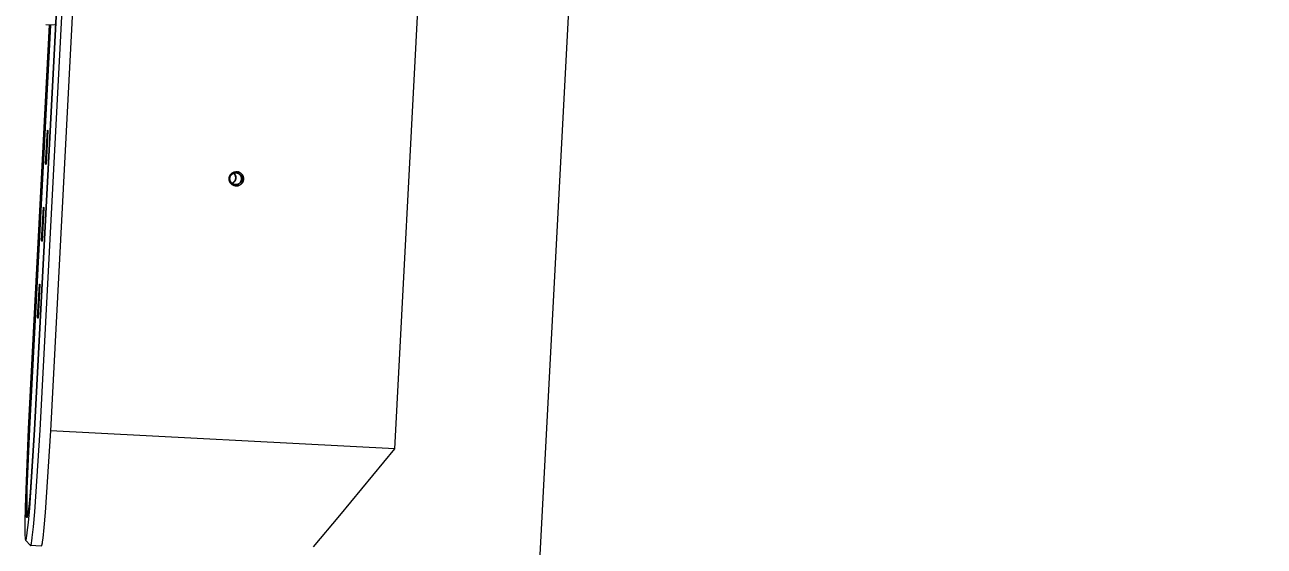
# Model space of a CAD drawing. Header units: inches. Extents: x 214 to 477, y -11 to 187.
# Drawn here: x 343.55 to 362.23, y 102.05 to 109.91 of the extents above; entities that cross this region are included whole.
import ezdxf

# ---------------------------------------------------------------- set-up
doc = ezdxf.new("R2010")
doc.units = ezdxf.units.IN
doc.layers.add('ZANO_R', color=7, linetype='Continuous', lineweight=0)
doc.layers.add('ZANO_W', color=1, linetype='Continuous', lineweight=0)
doc.styles.get("Standard").update_dxf_attribs({"font": 'arial.ttf'})
doc.dimstyles.new('amerykanie', dxfattribs={"dimtxt": 50, "dimasz": 50, "dimexe": 0.5, "dimexo": 0.5, "dimgap": 1, "dimtad": 1, "dimdec": 0, "dimzin": 0, "dimlunit": 5, "dimtxsty": 'Standard', "dimcen": 0.09, "dimclrd": 1, "dimclre": 1, "dimclrt": 1, "dimazin": 0, "dimtfac": 1, "dimtdec": 0, "dimtmove": 0, "dimatfit": 3, "dimfxl": 1, "dimtzin": 0, "dimarcsym": 1})

# ---------------------------------------------------------------- blocks, each defined once
blk = doc.blocks.new('*D360')
at = {"layer": 'ZANO_W', "color": 1, "lineweight": -2}
blk.add_arc((350.652, 89.363), 26.353, 2.1743, 84.8257, dxfattribs=at)
at = {"layer": 'ZANO_W', "color": 1}
for points in [[(353.04, 115.775), (353.017, 115.442), (352.031, 115.68)], [(376.819, 90.36), (377.152, 90.366), (377.005, 89.363)]]:
    blk.add_solid(points, dxfattribs=at)
at = {"layer": 'ZANO_W', "color": 1, "insert": (371.044, 108.715), "char_height": 2.4375, "attachment_point": 5, "rotation": 313.5}
blk.add_mtext("87%%d0'", dxfattribs=at)

msp = doc.modelspace()

# ---------------------------------------------------------------- linework, layer by layer
at = {"layer": 'ZANO_R'}
for p, q in [((355.00142, 172.35586), (350.67137, 89.73358)), ((344.51098, 119.5333), (343.68769, 103.8068)), ((343.6979, 103.8051), (344.5212, 119.5316)), ((343.77886, 103.8006), (344.60216, 119.52711)), ((344.75935, 119.51889), (343.93606, 103.79239)), ((349.12349, 103.52136), (349.94679, 119.24786)), ((343.9162, 109.90673), (343.59765, 103.82174)), ((343.60786, 103.82005), (343.92647, 109.90619)), ((343.93463, 109.90576), (343.61602, 103.81959)), ((344.0042, 109.90213), (343.86681, 109.90931)), ((344.0042, 109.90213), (344.00779, 109.92144)), ((343.86141, 107.81193), (343.888, 108.31989)), ((343.89509, 108.31872), (343.86849, 107.81075)), ((343.888, 108.31989), (343.89509, 108.31872)), ((343.86849, 107.81075), (343.86141, 107.81193)), ((343.86141, 107.81193), (343.86854, 107.81155)), ((346.62871, 107.60543), (346.62937, 107.60915)), ((346.62937, 107.60915), (346.63015, 107.61284)), ((346.63015, 107.61284), (346.63107, 107.61651)), ((346.63107, 107.61651), (346.63211, 107.62014)), ((346.63211, 107.62014), (346.63327, 107.62373)), ((346.63327, 107.62373), (346.63456, 107.62728)), ((346.63456, 107.62728), (346.63598, 107.63079)), ((346.63598, 107.63079), (346.63752, 107.63424)), ((346.63752, 107.63424), (346.63917, 107.63763)), ((346.63917, 107.63763), (346.64094, 107.64097)), ((346.64094, 107.64097), (346.64283, 107.64424)), ((346.64097, 107.60653), (346.6416, 107.60952)), ((346.6416, 107.60952), (346.64233, 107.61249)), ((346.64233, 107.61249), (346.64317, 107.61543)), ((346.64283, 107.64424), (346.64483, 107.64745)), ((346.64317, 107.61543), (346.6441, 107.61834)), ((346.6441, 107.61834), (346.64514, 107.62122)), ((346.64483, 107.64745), (346.64695, 107.65058)), ((346.64514, 107.62122), (346.64627, 107.62406)), ((346.64627, 107.62406), (346.6475, 107.62686)), ((346.64695, 107.65058), (346.64917, 107.65364)), ((346.6475, 107.62686), (346.64883, 107.62961)), ((346.64883, 107.62961), (346.65025, 107.63232)), ((346.64917, 107.65364), (346.65149, 107.65661)), ((346.65025, 107.63232), (346.65176, 107.63497)), ((346.65149, 107.65661), (346.65392, 107.65951)), ((346.65176, 107.63497), (346.65337, 107.63758)), ((346.65337, 107.63758), (346.65506, 107.64012)), ((346.65392, 107.65951), (346.65645, 107.66232)), ((346.65506, 107.64012), (346.65684, 107.64261)), ((346.65645, 107.66232), (346.65907, 107.66504)), ((346.65684, 107.64261), (346.65871, 107.64503)), ((346.65871, 107.64503), (346.66065, 107.64739)), ((346.65907, 107.66504), (346.66179, 107.66766)), ((346.66065, 107.64739), (346.66268, 107.64968)), ((346.66179, 107.66766), (346.66459, 107.67019)), ((346.66268, 107.64968), (346.66479, 107.65189)), ((346.66459, 107.67019), (346.66749, 107.67262)), ((346.66479, 107.65189), (346.66697, 107.65404)), ((346.66697, 107.65404), (346.66922, 107.6561)), ((346.66749, 107.67262), (346.67046, 107.67495)), ((346.66922, 107.6561), (346.67155, 107.65809)), ((346.67046, 107.67495), (346.67352, 107.67717)), ((346.67155, 107.65809), (346.67394, 107.65999)), ((346.67352, 107.67717), (346.67665, 107.67928)), ((346.67394, 107.65999), (346.67639, 107.66182)), ((346.67639, 107.66182), (346.67891, 107.66355)), ((346.67665, 107.67928), (346.67985, 107.68128)), ((346.67891, 107.66355), (346.68148, 107.6652)), ((346.67985, 107.68128), (346.68312, 107.68317)), ((346.68148, 107.6652), (346.68411, 107.66676)), ((346.68312, 107.68317), (346.68646, 107.68495)), ((346.68411, 107.66676), (346.6868, 107.66823)), ((346.68646, 107.68495), (346.68985, 107.68661)), ((346.6868, 107.66823), (346.68953, 107.6696)), ((346.68953, 107.6696), (346.69231, 107.67088)), ((346.68985, 107.68661), (346.69331, 107.68814)), ((346.69231, 107.67088), (346.69513, 107.67206)), ((346.69331, 107.68814), (346.69681, 107.68956)), ((346.69513, 107.67206), (346.69799, 107.67314)), ((346.69782, 107.67023), (346.69556, 107.67222)), ((346.69681, 107.68956), (346.70036, 107.69085)), ((346.69685, 107.67272), (346.69919, 107.67073)), ((346.70002, 107.66816), (346.69782, 107.67023)), ((346.69799, 107.67314), (346.70088, 107.67413)), ((346.69919, 107.67073), (346.70146, 107.66866)), ((346.70215, 107.66602), (346.70002, 107.66816)), ((346.70036, 107.69085), (346.70395, 107.69202)), ((346.70088, 107.67413), (346.70381, 107.67501)), ((346.70146, 107.66866), (346.70365, 107.66652)), ((346.7042, 107.66381), (346.70215, 107.66602)), ((346.70365, 107.66652), (346.70577, 107.6643)), ((346.70381, 107.67501), (346.70676, 107.67579)), ((346.70395, 107.69202), (346.70758, 107.69307)), ((346.70618, 107.66153), (346.7042, 107.66381)), ((346.70577, 107.6643), (346.70781, 107.662)), ((346.70807, 107.65919), (346.70618, 107.66153)), ((346.70676, 107.67579), (346.70974, 107.67647)), ((346.70758, 107.69307), (346.71125, 107.69398)), ((346.70781, 107.662), (346.70977, 107.65964)), ((346.70989, 107.65678), (346.70807, 107.65919)), ((346.70974, 107.67647), (346.71275, 107.67705)), ((346.70977, 107.65964), (346.71164, 107.65721)), ((346.71162, 107.65431), (346.70989, 107.65678)), ((346.71125, 107.69398), (346.71494, 107.69477)), ((346.71327, 107.65178), (346.71162, 107.65431)), ((346.71164, 107.65721), (346.71343, 107.65472)), ((346.71275, 107.67705), (346.71577, 107.67752)), ((346.71483, 107.6492), (346.71327, 107.65178)), ((346.71343, 107.65472), (346.71514, 107.65217)), ((346.7163, 107.64656), (346.71483, 107.6492)), ((346.71494, 107.69477), (346.71866, 107.69543)), ((346.71514, 107.65217), (346.71675, 107.64956)), ((346.71577, 107.67752), (346.7188, 107.67789)), ((346.71769, 107.64388), (346.7163, 107.64656)), ((346.71675, 107.64956), (346.71827, 107.64689)), ((346.71898, 107.64115), (346.71769, 107.64388)), ((346.71827, 107.64689), (346.7197, 107.64418)), ((346.71866, 107.69543), (346.7224, 107.69595)), ((346.7188, 107.67789), (346.72185, 107.67815)), ((346.72017, 107.63838), (346.71898, 107.64115)), ((346.7197, 107.64418), (346.72104, 107.64142)), ((346.72127, 107.63557), (346.72017, 107.63838)), ((346.72104, 107.64142), (346.72228, 107.63861)), ((346.72228, 107.63273), (346.72127, 107.63557)), ((346.72185, 107.67815), (346.7249, 107.67831)), ((346.72228, 107.63861), (346.72342, 107.63576)), ((346.72318, 107.62985), (346.72228, 107.63273)), ((346.7224, 107.69595), (346.72616, 107.69635)), ((346.72399, 107.62694), (346.72318, 107.62985)), ((346.72342, 107.63576), (346.72446, 107.63287)), ((346.7247, 107.62401), (346.72399, 107.62694)), ((346.72446, 107.63287), (346.7254, 107.62995)), ((346.72531, 107.62106), (346.7247, 107.62401)), ((346.7249, 107.67831), (346.72796, 107.67836)), ((346.72582, 107.61808), (346.72531, 107.62106)), ((346.7254, 107.62995), (346.72624, 107.627)), ((346.72622, 107.61509), (346.72582, 107.61808)), ((346.72616, 107.69635), (346.72993, 107.69662)), ((346.72653, 107.61209), (346.72622, 107.61509)), ((346.72624, 107.627), (346.72697, 107.62402)), ((346.72673, 107.60908), (346.72653, 107.61209)), ((346.72683, 107.60606), (346.72673, 107.60908)), ((346.72697, 107.62402), (346.7276, 107.62102)), ((346.7276, 107.62102), (346.72813, 107.61799)), ((346.72796, 107.67836), (346.73102, 107.6783)), ((346.72813, 107.61799), (346.72855, 107.61496)), ((346.72855, 107.61496), (346.72887, 107.6119)), ((346.72887, 107.6119), (346.72908, 107.60884)), ((346.72908, 107.60884), (346.72919, 107.60577)), ((346.72993, 107.69662), (346.7337, 107.69675)), ((346.73102, 107.6783), (346.73407, 107.67814)), ((346.7337, 107.69675), (346.73748, 107.69675)), ((346.73407, 107.67814), (346.73712, 107.67788)), ((346.73712, 107.67788), (346.74015, 107.67751)), ((346.73748, 107.69675), (346.74126, 107.69662)), ((346.74015, 107.67751), (346.74317, 107.67704)), ((346.74126, 107.69662), (346.74503, 107.69636)), ((346.74317, 107.67704), (346.74617, 107.67646)), ((346.74503, 107.69636), (346.74878, 107.69596)), ((346.74617, 107.67646), (346.74915, 107.67577)), ((346.74918, 107.67554), (346.7462, 107.67631)), ((346.74878, 107.69596), (346.75253, 107.69543)), ((346.74915, 107.67577), (346.75211, 107.67499)), ((346.75213, 107.67467), (346.74918, 107.67554)), ((346.75211, 107.67499), (346.75504, 107.6741)), ((346.75504, 107.6737), (346.75213, 107.67467)), ((346.75599, 107.69468), (346.75233, 107.69544)), ((346.75253, 107.69543), (346.75625, 107.69477)), ((346.75504, 107.6741), (346.75793, 107.67312)), ((346.75792, 107.67263), (346.75504, 107.6737)), ((346.75962, 107.69379), (346.75599, 107.69468)), ((346.75625, 107.69477), (346.75994, 107.69399)), ((346.76076, 107.67145), (346.75792, 107.67263)), ((346.75793, 107.67312), (346.76079, 107.67203)), ((346.76322, 107.69277), (346.75962, 107.69379)), ((346.75994, 107.69399), (346.76361, 107.69307)), ((346.76356, 107.67018), (346.76076, 107.67145)), ((346.76079, 107.67203), (346.76361, 107.67085)), ((346.76678, 107.69163), (346.76322, 107.69277)), ((346.76631, 107.66882), (346.76356, 107.67018)), ((346.76361, 107.69307), (346.76724, 107.69203)), ((346.76361, 107.67085), (346.76638, 107.66957)), ((346.76901, 107.66735), (346.76631, 107.66882)), ((346.76638, 107.66957), (346.76911, 107.66819)), ((346.7703, 107.69037), (346.76678, 107.69163)), ((346.76724, 107.69203), (346.77083, 107.69086)), ((346.77166, 107.6658), (346.76901, 107.66735)), ((346.76911, 107.66819), (346.7718, 107.66672)), ((346.77377, 107.68899), (346.7703, 107.69037)), ((346.77083, 107.69086), (346.77438, 107.68957)), ((346.77426, 107.66415), (346.77166, 107.6658)), ((346.7718, 107.66672), (346.77443, 107.66516)), ((346.7772, 107.68748), (346.77377, 107.68899)), ((346.77679, 107.66242), (346.77426, 107.66415)), ((346.77438, 107.68957), (346.77788, 107.68815)), ((346.77443, 107.66516), (346.777, 107.66351)), ((346.77927, 107.6606), (346.77679, 107.66242)), ((346.777, 107.66351), (346.77951, 107.66178)), ((346.78057, 107.68587), (346.7772, 107.68748)), ((346.77788, 107.68815), (346.78133, 107.68661)), ((346.78168, 107.65869), (346.77927, 107.6606)), ((346.77951, 107.66178), (346.78197, 107.65995)), ((346.78388, 107.68413), (346.78057, 107.68587)), ((346.78133, 107.68661), (346.78473, 107.68496)), ((346.78402, 107.6567), (346.78168, 107.65869)), ((346.78197, 107.65995), (346.78436, 107.65804)), ((346.78713, 107.68228), (346.78388, 107.68413)), ((346.78629, 107.65464), (346.78402, 107.6567)), ((346.78436, 107.65804), (346.78668, 107.65605)), ((346.78473, 107.68496), (346.78806, 107.68318)), ((346.78849, 107.65249), (346.78629, 107.65464)), ((346.78668, 107.65605), (346.78893, 107.65399)), ((346.79031, 107.68032), (346.78713, 107.68228)), ((346.78806, 107.68318), (346.79134, 107.68129)), ((346.79061, 107.65027), (346.78849, 107.65249)), ((346.78893, 107.65399), (346.79111, 107.65184)), ((346.79343, 107.67826), (346.79031, 107.68032)), ((346.79266, 107.64798), (346.79061, 107.65027)), ((346.79111, 107.65184), (346.79321, 107.64962)), ((346.79134, 107.68129), (346.79454, 107.67929)), ((346.79462, 107.64561), (346.79266, 107.64798)), ((346.79321, 107.64962), (346.79524, 107.64733)), ((346.79647, 107.67608), (346.79343, 107.67826)), ((346.79454, 107.67929), (346.79767, 107.67718)), ((346.7965, 107.64318), (346.79462, 107.64561)), ((346.79524, 107.64733), (346.79719, 107.64497)), ((346.79944, 107.6738), (346.79647, 107.67608)), ((346.7983, 107.64069), (346.7965, 107.64318)), ((346.79719, 107.64497), (346.79905, 107.64255)), ((346.79767, 107.67718), (346.80073, 107.67496)), ((346.80001, 107.63814), (346.7983, 107.64069)), ((346.79905, 107.64255), (346.80083, 107.64006)), ((346.80232, 107.67143), (346.79944, 107.6738)), ((346.80162, 107.63552), (346.80001, 107.63814)), ((346.80073, 107.67496), (346.8037, 107.67263)), ((346.80083, 107.64006), (346.80252, 107.63752)), ((346.80315, 107.63286), (346.80162, 107.63552)), ((346.80512, 107.66895), (346.80232, 107.67143)), ((346.80252, 107.63752), (346.80412, 107.63491)), ((346.80458, 107.63014), (346.80315, 107.63286)), ((346.8037, 107.67263), (346.8066, 107.6702)), ((346.80412, 107.63491), (346.80563, 107.63225)), ((346.80592, 107.62737), (346.80458, 107.63014)), ((346.80784, 107.66638), (346.80512, 107.66895)), ((346.80563, 107.63225), (346.80705, 107.62955)), ((346.80716, 107.62456), (346.80592, 107.62737)), ((346.8066, 107.6702), (346.8094, 107.66767)), ((346.80705, 107.62955), (346.80838, 107.62679)), ((346.80831, 107.62171), (346.80716, 107.62456)), ((346.81046, 107.66371), (346.80784, 107.66638)), ((346.80935, 107.61882), (346.80831, 107.62171)), ((346.80838, 107.62679), (346.80961, 107.62399)), ((346.81029, 107.6159), (346.80935, 107.61882)), ((346.8094, 107.66767), (346.81212, 107.66505)), ((346.80961, 107.62399), (346.81074, 107.62115)), ((346.81113, 107.61294), (346.81029, 107.6159)), ((346.81299, 107.66096), (346.81046, 107.66371)), ((346.81074, 107.62115), (346.81177, 107.61827)), ((346.81187, 107.60996), (346.81113, 107.61294)), ((346.81177, 107.61827), (346.8127, 107.61536)), ((346.8125, 107.60695), (346.81187, 107.60996)), ((346.81212, 107.66505), (346.81474, 107.66233)), ((346.8127, 107.61536), (346.81353, 107.61242)), ((346.81542, 107.65812), (346.81299, 107.66096)), ((346.81353, 107.61242), (346.81426, 107.60945)), ((346.81426, 107.60945), (346.81489, 107.60646)), ((346.81474, 107.66233), (346.81727, 107.65952)), ((346.81776, 107.6552), (346.81542, 107.65812)), ((346.81727, 107.65952), (346.8197, 107.65663)), ((346.81999, 107.6522), (346.81776, 107.6552)), ((346.8197, 107.65663), (346.82203, 107.65365)), ((346.82211, 107.64912), (346.81999, 107.6522)), ((346.82203, 107.65365), (346.82425, 107.65059)), ((346.82413, 107.64597), (346.82211, 107.64912)), ((346.82604, 107.64276), (346.82413, 107.64597)), ((346.82425, 107.65059), (346.82636, 107.64746)), ((346.82784, 107.63948), (346.82604, 107.64276)), ((346.82636, 107.64746), (346.82836, 107.64426)), ((346.82952, 107.63614), (346.82784, 107.63948)), ((346.82836, 107.64426), (346.83025, 107.64098)), ((346.83109, 107.63275), (346.82952, 107.63614)), ((346.83025, 107.64098), (346.83202, 107.63765)), ((346.83253, 107.6293), (346.83109, 107.63275)), ((346.83202, 107.63765), (346.83368, 107.63425)), ((346.83386, 107.6258), (346.83253, 107.6293)), ((346.83368, 107.63425), (346.83521, 107.6308)), ((346.83507, 107.62227), (346.83386, 107.6258)), ((346.83615, 107.61869), (346.83507, 107.62227)), ((346.83521, 107.6308), (346.83663, 107.6273)), ((346.83711, 107.61507), (346.83615, 107.61869)), ((346.83663, 107.6273), (346.83792, 107.62375)), ((346.83795, 107.61143), (346.83711, 107.61507)), ((346.83792, 107.62375), (346.83909, 107.62015)), ((346.83866, 107.60776), (346.83795, 107.61143)), ((346.83924, 107.60406), (346.83866, 107.60776)), ((346.83909, 107.62015), (346.84013, 107.61652)), ((346.84013, 107.61652), (346.84104, 107.61286)), ((346.84104, 107.61286), (346.84183, 107.60916)), ((346.84183, 107.60916), (346.84248, 107.60544)), ((346.6274, 107.59038), (346.62753, 107.59416)), ((346.6274, 107.58661), (346.6274, 107.59038)), ((346.62753, 107.58283), (346.6274, 107.58661)), ((346.62753, 107.59416), (346.62779, 107.59793)), ((346.62779, 107.57906), (346.62753, 107.58283)), ((346.62779, 107.59793), (346.62819, 107.60168)), ((346.62819, 107.5753), (346.62779, 107.57906)), ((346.62819, 107.60168), (346.62871, 107.60543)), ((346.62871, 107.57156), (346.62819, 107.5753)), ((346.62937, 107.56784), (346.62871, 107.57156)), ((346.63015, 107.56415), (346.62937, 107.56784)), ((346.63107, 107.56048), (346.63015, 107.56415)), ((346.63211, 107.55685), (346.63107, 107.56048)), ((346.63328, 107.55326), (346.63211, 107.55685)), ((346.63457, 107.54971), (346.63328, 107.55326)), ((346.63598, 107.5462), (346.63457, 107.54971)), ((346.63752, 107.54275), (346.63598, 107.5462)), ((346.63918, 107.53936), (346.63752, 107.54275)), ((346.64095, 107.53602), (346.63918, 107.53936)), ((346.63939, 107.59134), (346.6395, 107.59439)), ((346.63939, 107.58828), (346.63939, 107.59134)), ((346.63949, 107.58523), (346.63939, 107.58828)), ((346.6397, 107.58218), (346.63949, 107.58523)), ((346.6395, 107.59439), (346.63971, 107.59745)), ((346.64001, 107.57913), (346.6397, 107.58218)), ((346.63971, 107.59745), (346.64003, 107.60049)), ((346.64043, 107.57611), (346.64001, 107.57913)), ((346.64003, 107.60049), (346.64045, 107.60351)), ((346.64096, 107.57309), (346.64043, 107.57611)), ((346.64045, 107.60351), (346.64097, 107.60653)), ((346.64284, 107.53275), (346.64095, 107.53602)), ((346.64158, 107.5701), (346.64096, 107.57309)), ((346.64231, 107.56713), (346.64158, 107.5701)), ((346.64314, 107.56419), (346.64231, 107.56713)), ((346.64484, 107.52954), (346.64284, 107.53275)), ((346.64408, 107.56128), (346.64314, 107.56419)), ((346.64511, 107.5584), (346.64408, 107.56128)), ((346.64695, 107.52641), (346.64484, 107.52954)), ((346.64624, 107.55556), (346.64511, 107.5584)), ((346.64747, 107.55276), (346.64624, 107.55556)), ((346.64917, 107.52335), (346.64695, 107.52641)), ((346.64879, 107.55), (346.64747, 107.55276)), ((346.65021, 107.5473), (346.64879, 107.55)), ((346.6515, 107.52038), (346.64917, 107.52335)), ((346.65172, 107.54464), (346.65021, 107.5473)), ((346.65392, 107.51748), (346.6515, 107.52038)), ((346.65333, 107.54203), (346.65172, 107.54464)), ((346.65502, 107.53949), (346.65333, 107.54203)), ((346.65645, 107.51467), (346.65392, 107.51748)), ((346.6568, 107.537), (346.65502, 107.53949)), ((346.65908, 107.51196), (346.65645, 107.51467)), ((346.65866, 107.53458), (346.6568, 107.537)), ((346.6606, 107.53222), (346.65866, 107.53458)), ((346.66179, 107.50933), (346.65908, 107.51196)), ((346.66263, 107.52993), (346.6606, 107.53222)), ((346.6646, 107.5068), (346.66179, 107.50933)), ((346.66473, 107.52771), (346.66263, 107.52993)), ((346.66749, 107.50437), (346.6646, 107.5068)), ((346.66691, 107.52556), (346.66473, 107.52771)), ((346.66917, 107.5235), (346.66691, 107.52556)), ((346.67047, 107.50205), (346.66749, 107.50437)), ((346.67149, 107.52151), (346.66917, 107.5235)), ((346.67353, 107.49983), (346.67047, 107.50205)), ((346.67066, 107.5222), (346.6735, 107.52338)), ((346.67388, 107.5196), (346.67149, 107.52151)), ((346.67453, 107.52242), (346.67172, 107.52131)), ((346.6735, 107.52338), (346.67629, 107.52465)), ((346.67666, 107.49771), (346.67353, 107.49983)), ((346.67633, 107.51777), (346.67388, 107.5196)), ((346.67731, 107.52363), (346.67453, 107.52242)), ((346.67629, 107.52465), (346.67904, 107.52601)), ((346.67885, 107.51604), (346.67633, 107.51777)), ((346.67986, 107.49571), (346.67666, 107.49771)), ((346.68003, 107.52493), (346.67731, 107.52363)), ((346.68142, 107.51439), (346.67885, 107.51604)), ((346.67904, 107.52601), (346.68174, 107.52748)), ((346.68313, 107.49382), (346.67986, 107.49571)), ((346.68272, 107.52632), (346.68003, 107.52493)), ((346.68405, 107.51283), (346.68142, 107.51439)), ((346.68174, 107.52748), (346.68439, 107.52903)), ((346.68535, 107.5278), (346.68272, 107.52632)), ((346.68647, 107.49204), (346.68313, 107.49382)), ((346.68673, 107.51136), (346.68405, 107.51283)), ((346.68439, 107.52903), (346.68699, 107.53068)), ((346.68793, 107.52937), (346.68535, 107.5278)), ((346.68986, 107.49039), (346.68647, 107.49204)), ((346.68946, 107.50998), (346.68673, 107.51136)), ((346.68699, 107.53068), (346.68952, 107.53241)), ((346.69046, 107.53103), (346.68793, 107.52937)), ((346.69224, 107.5087), (346.68946, 107.50998)), ((346.68952, 107.53241), (346.69199, 107.53423)), ((346.69331, 107.48885), (346.68986, 107.49039)), ((346.69293, 107.53277), (346.69046, 107.53103)), ((346.69199, 107.53423), (346.6944, 107.53614)), ((346.69506, 107.50752), (346.69224, 107.5087)), ((346.69533, 107.5346), (346.69293, 107.53277)), ((346.69682, 107.48743), (346.69331, 107.48885)), ((346.6944, 107.53614), (346.69674, 107.53812)), ((346.69791, 107.50643), (346.69506, 107.50752)), ((346.69768, 107.5365), (346.69533, 107.5346)), ((346.69674, 107.53812), (346.69901, 107.54019)), ((346.70037, 107.48614), (346.69682, 107.48743)), ((346.69996, 107.53849), (346.69768, 107.5365)), ((346.70081, 107.50545), (346.69791, 107.50643)), ((346.69901, 107.54019), (346.70121, 107.54234)), ((346.70216, 107.54055), (346.69996, 107.53849)), ((346.70396, 107.48497), (346.70037, 107.48614)), ((346.70374, 107.50456), (346.70081, 107.50545)), ((346.70121, 107.54234), (346.70333, 107.54456)), ((346.7043, 107.54269), (346.70216, 107.54055)), ((346.70333, 107.54456), (346.70538, 107.54685)), ((346.70669, 107.50378), (346.70374, 107.50456)), ((346.70759, 107.48393), (346.70396, 107.48497)), ((346.70636, 107.54489), (346.7043, 107.54269)), ((346.70538, 107.54685), (346.70734, 107.54921)), ((346.70835, 107.54717), (346.70636, 107.54489)), ((346.70967, 107.50309), (346.70669, 107.50378)), ((346.70734, 107.54921), (346.70922, 107.55164)), ((346.71126, 107.48301), (346.70759, 107.48393)), ((346.71026, 107.54951), (346.70835, 107.54717)), ((346.70922, 107.55164), (346.71102, 107.55413)), ((346.71267, 107.50252), (346.70967, 107.50309)), ((346.71208, 107.55192), (346.71026, 107.54951)), ((346.71102, 107.55413), (346.71272, 107.55668)), ((346.71495, 107.48223), (346.71126, 107.48301)), ((346.71383, 107.55439), (346.71208, 107.55192)), ((346.71569, 107.50204), (346.71267, 107.50252)), ((346.71272, 107.55668), (346.71434, 107.55929)), ((346.71548, 107.55692), (346.71383, 107.55439)), ((346.71434, 107.55929), (346.71587, 107.56196)), ((346.71867, 107.48157), (346.71495, 107.48223)), ((346.71706, 107.5595), (346.71548, 107.55692)), ((346.71873, 107.50167), (346.71569, 107.50204)), ((346.71587, 107.56196), (346.7173, 107.56467)), ((346.71671, 107.48191), (346.71993, 107.4815)), ((346.71699, 107.502), (346.72003, 107.50176)), ((346.71854, 107.56213), (346.71706, 107.5595)), ((346.7173, 107.56467), (346.71864, 107.56744)), ((346.71993, 107.56481), (346.71854, 107.56213)), ((346.71864, 107.56744), (346.71988, 107.57025)), ((346.72241, 107.48104), (346.71867, 107.48157)), ((346.72177, 107.50141), (346.71873, 107.50167)), ((346.71988, 107.57025), (346.72102, 107.5731)), ((346.72123, 107.56754), (346.71993, 107.56481)), ((346.71993, 107.4815), (346.72316, 107.48119)), ((346.72003, 107.50176), (346.72307, 107.50162)), ((346.72102, 107.5731), (346.72207, 107.57598)), ((346.72243, 107.57031), (346.72123, 107.56754)), ((346.72483, 107.50125), (346.72177, 107.50141)), ((346.72207, 107.57598), (346.72301, 107.57891)), ((346.72617, 107.48065), (346.72241, 107.48104)), ((346.72354, 107.57312), (346.72243, 107.57031)), ((346.72301, 107.57891), (346.72385, 107.58186)), ((346.72307, 107.50162), (346.72611, 107.50159)), ((346.72316, 107.48119), (346.7264, 107.48097)), ((346.72456, 107.57597), (346.72354, 107.57312)), ((346.72385, 107.58186), (346.72459, 107.58484)), ((346.72547, 107.57885), (346.72456, 107.57597)), ((346.72459, 107.58484), (346.72523, 107.58785)), ((346.72788, 107.50119), (346.72483, 107.50125)), ((346.72523, 107.58785), (346.72576, 107.59087)), ((346.72629, 107.58176), (346.72547, 107.57885)), ((346.72576, 107.59087), (346.72618, 107.59391)), ((346.72611, 107.50159), (346.72915, 107.50166)), ((346.72994, 107.48038), (346.72617, 107.48065)), ((346.72618, 107.59391), (346.7265, 107.59697)), ((346.72701, 107.58469), (346.72629, 107.58176)), ((346.7264, 107.48097), (346.73013, 107.48084)), ((346.72994, 107.48038), (346.7264, 107.48097)), ((346.7265, 107.59697), (346.72672, 107.60003)), ((346.72672, 107.60003), (346.72682, 107.60305)), ((346.72682, 107.60305), (346.72683, 107.60606)), ((346.72763, 107.58765), (346.72701, 107.58469)), ((346.72814, 107.59063), (346.72763, 107.58765)), ((346.73094, 107.50124), (346.72788, 107.50119)), ((346.72856, 107.59362), (346.72814, 107.59063)), ((346.72887, 107.59662), (346.72856, 107.59362)), ((346.72908, 107.59964), (346.72887, 107.59662)), ((346.72918, 107.60271), (346.72908, 107.59964)), ((346.72915, 107.50166), (346.73219, 107.50184)), ((346.72919, 107.60577), (346.72918, 107.60271)), ((346.73371, 107.48025), (346.72994, 107.48038)), ((346.73013, 107.48084), (346.73387, 107.48084)), ((346.734, 107.5014), (346.73094, 107.50124)), ((346.73219, 107.50184), (346.73522, 107.50212)), ((346.73749, 107.48025), (346.73371, 107.48025)), ((346.73387, 107.48084), (346.73761, 107.48097)), ((346.73704, 107.50166), (346.734, 107.5014)), ((346.73522, 107.50212), (346.73824, 107.5025)), ((346.74008, 107.50203), (346.73704, 107.50166)), ((346.74127, 107.48039), (346.73749, 107.48025)), ((346.73761, 107.48097), (346.74134, 107.48123)), ((346.73824, 107.5025), (346.74125, 107.50299)), ((346.7431, 107.5025), (346.74008, 107.50203)), ((346.74125, 107.50299), (346.74423, 107.50358)), ((346.74504, 107.48065), (346.74127, 107.48039)), ((346.74134, 107.48123), (346.74506, 107.48161)), ((346.7461, 107.50308), (346.7431, 107.5025)), ((346.74423, 107.50358), (346.7472, 107.50428)), ((346.74879, 107.48105), (346.74504, 107.48065)), ((346.74506, 107.48161), (346.74876, 107.48213)), ((346.74908, 107.50376), (346.7461, 107.50308)), ((346.7472, 107.50428), (346.75013, 107.50507)), ((346.74876, 107.48213), (346.75244, 107.48277)), ((346.75253, 107.48158), (346.74879, 107.48105)), ((346.75204, 107.50454), (346.74908, 107.50376)), ((346.75013, 107.50507), (346.75304, 107.50597)), ((346.75496, 107.50542), (346.75204, 107.50454)), ((346.75244, 107.48277), (346.7561, 107.48354)), ((346.75625, 107.48223), (346.75253, 107.48158)), ((346.75304, 107.50597), (346.75592, 107.50696)), ((346.75786, 107.50641), (346.75496, 107.50542)), ((346.75592, 107.50696), (346.75876, 107.50806)), ((346.7561, 107.48354), (346.75973, 107.48444)), ((346.75995, 107.48302), (346.75625, 107.48223)), ((346.76072, 107.50749), (346.75786, 107.50641)), ((346.75876, 107.50806), (346.76156, 107.50925)), ((346.75973, 107.48444), (346.76333, 107.48545)), ((346.76361, 107.48394), (346.75995, 107.48302)), ((346.76354, 107.50867), (346.76072, 107.50749)), ((346.76156, 107.50925), (346.76432, 107.51053)), ((346.76333, 107.48545), (346.76689, 107.4866)), ((346.76632, 107.50995), (346.76354, 107.50867)), ((346.76725, 107.48498), (346.76361, 107.48394)), ((346.76432, 107.51053), (346.76703, 107.51191)), ((346.76905, 107.51132), (346.76632, 107.50995)), ((346.76689, 107.4866), (346.77041, 107.48786)), ((346.76703, 107.51191), (346.7697, 107.51338)), ((346.77084, 107.48615), (346.76725, 107.48498)), ((346.77173, 107.51279), (346.76905, 107.51132)), ((346.7697, 107.51338), (346.77231, 107.51495)), ((346.77041, 107.48786), (346.77388, 107.48925)), ((346.77439, 107.48744), (346.77084, 107.48615)), ((346.77436, 107.51435), (346.77173, 107.51279)), ((346.77231, 107.51495), (346.77487, 107.5166)), ((346.77388, 107.48925), (346.7773, 107.49076)), ((346.77694, 107.516), (346.77436, 107.51435)), ((346.77789, 107.48886), (346.77439, 107.48744)), ((346.77487, 107.5166), (346.77737, 107.51834)), ((346.77945, 107.51773), (346.77694, 107.516)), ((346.7773, 107.49076), (346.78067, 107.49238)), ((346.77737, 107.51834), (346.7798, 107.52016)), ((346.78134, 107.4904), (346.77789, 107.48886)), ((346.78191, 107.51956), (346.77945, 107.51773)), ((346.7798, 107.52016), (346.78218, 107.52207)), ((346.78067, 107.49238), (346.78398, 107.49412)), ((346.78474, 107.49205), (346.78134, 107.4904)), ((346.7843, 107.52146), (346.78191, 107.51956)), ((346.78218, 107.52207), (346.78448, 107.52405)), ((346.78398, 107.49412), (346.78723, 107.49597)), ((346.78662, 107.52345), (346.7843, 107.52146)), ((346.78448, 107.52405), (346.78672, 107.52612)), ((346.78807, 107.49383), (346.78474, 107.49205)), ((346.78888, 107.52551), (346.78662, 107.52345)), ((346.78672, 107.52612), (346.78888, 107.52826)), ((346.78723, 107.49597), (346.79041, 107.49793)), ((346.79134, 107.49572), (346.78807, 107.49383)), ((346.78888, 107.52826), (346.79097, 107.53047)), ((346.79106, 107.52766), (346.78888, 107.52551)), ((346.79041, 107.49793), (346.79353, 107.5)), ((346.79097, 107.53047), (346.79298, 107.53276)), ((346.79316, 107.52987), (346.79106, 107.52766)), ((346.79455, 107.49772), (346.79134, 107.49572)), ((346.79298, 107.53276), (346.79492, 107.53511)), ((346.79519, 107.53216), (346.79316, 107.52987)), ((346.79353, 107.5), (346.79657, 107.50218)), ((346.79768, 107.49984), (346.79455, 107.49772)), ((346.79492, 107.53511), (346.79677, 107.53752)), ((346.79714, 107.53452), (346.79519, 107.53216)), ((346.79657, 107.50218), (346.79953, 107.50446)), ((346.79677, 107.53752), (346.79853, 107.54)), ((346.799, 107.53694), (346.79714, 107.53452)), ((346.80073, 107.50206), (346.79768, 107.49984)), ((346.79853, 107.54), (346.80021, 107.54254)), ((346.80078, 107.53943), (346.799, 107.53694)), ((346.79953, 107.50446), (346.80241, 107.50684)), ((346.80021, 107.54254), (346.80181, 107.54514)), ((346.80371, 107.50438), (346.80073, 107.50206)), ((346.80248, 107.54197), (346.80078, 107.53943)), ((346.80181, 107.54514), (346.80331, 107.54778)), ((346.80241, 107.50684), (346.80521, 107.50932)), ((346.80408, 107.54458), (346.80248, 107.54197)), ((346.80331, 107.54778), (346.80472, 107.55048)), ((346.8066, 107.50681), (346.80371, 107.50438)), ((346.8056, 107.54723), (346.80408, 107.54458)), ((346.80472, 107.55048), (346.80604, 107.55323)), ((346.80521, 107.50932), (346.80792, 107.5119)), ((346.80702, 107.54994), (346.8056, 107.54723)), ((346.80604, 107.55323), (346.80726, 107.55601)), ((346.80941, 107.50934), (346.8066, 107.50681)), ((346.80834, 107.55269), (346.80702, 107.54994)), ((346.80726, 107.55601), (346.80838, 107.55884)), ((346.80792, 107.5119), (346.81054, 107.51457)), ((346.80957, 107.55549), (346.80834, 107.55269)), ((346.80838, 107.55884), (346.80941, 107.56171)), ((346.80941, 107.56171), (346.81034, 107.56461)), ((346.81213, 107.51197), (346.80941, 107.50934)), ((346.81071, 107.55833), (346.80957, 107.55549)), ((346.81034, 107.56461), (346.81116, 107.56753)), ((346.81054, 107.51457), (346.81307, 107.51732)), ((346.81174, 107.56121), (346.81071, 107.55833)), ((346.81116, 107.56753), (346.81189, 107.57049)), ((346.81268, 107.56412), (346.81174, 107.56121)), ((346.81189, 107.57049), (346.81252, 107.57347)), ((346.81475, 107.51469), (346.81213, 107.51197)), ((346.81303, 107.60393), (346.8125, 107.60695)), ((346.81252, 107.57347), (346.81304, 107.57647)), ((346.81351, 107.56706), (346.81268, 107.56412)), ((346.81346, 107.60088), (346.81303, 107.60393)), ((346.81304, 107.57647), (346.81346, 107.57948)), ((346.81307, 107.51732), (346.8155, 107.52016)), ((346.81378, 107.59783), (346.81346, 107.60088)), ((346.81346, 107.57948), (346.81377, 107.58251)), ((346.81424, 107.57003), (346.81351, 107.56706)), ((346.81377, 107.58251), (346.81398, 107.58555)), ((346.81399, 107.59476), (346.81378, 107.59783)), ((346.81398, 107.58555), (346.81409, 107.58862)), ((346.81409, 107.59169), (346.81399, 107.59476)), ((346.81409, 107.58862), (346.81409, 107.59169)), ((346.81487, 107.57302), (346.81424, 107.57003)), ((346.81728, 107.51749), (346.81475, 107.51469)), ((346.8154, 107.57604), (346.81487, 107.57302)), ((346.81489, 107.60646), (346.81541, 107.60344)), ((346.81582, 107.57906), (346.8154, 107.57604)), ((346.81541, 107.60344), (346.81583, 107.60042)), ((346.8155, 107.52016), (346.81783, 107.52309)), ((346.81613, 107.58211), (346.81582, 107.57906)), ((346.81583, 107.60042), (346.81614, 107.59737)), ((346.81634, 107.58516), (346.81613, 107.58211)), ((346.81614, 107.59737), (346.81635, 107.59432)), ((346.81645, 107.58821), (346.81634, 107.58516)), ((346.81635, 107.59432), (346.81646, 107.59127)), ((346.81646, 107.59127), (346.81645, 107.58821)), ((346.81971, 107.52039), (346.81728, 107.51749)), ((346.81783, 107.52309), (346.82006, 107.52609)), ((346.82203, 107.52337), (346.81971, 107.52039)), ((346.82006, 107.52609), (346.82218, 107.52917)), ((346.82425, 107.52642), (346.82203, 107.52337)), ((346.82218, 107.52917), (346.82419, 107.53232)), ((346.82419, 107.53232), (346.8261, 107.53553)), ((346.82636, 107.52956), (346.82425, 107.52642)), ((346.8261, 107.53553), (346.82789, 107.53881)), ((346.82836, 107.53276), (346.82636, 107.52956)), ((346.82789, 107.53881), (346.82957, 107.54216)), ((346.83025, 107.53603), (346.82836, 107.53276)), ((346.82957, 107.54216), (346.83113, 107.54555)), ((346.83203, 107.53937), (346.83025, 107.53603)), ((346.83113, 107.54555), (346.83258, 107.549)), ((346.83368, 107.54276), (346.83203, 107.53937)), ((346.83258, 107.549), (346.8339, 107.5525)), ((346.83522, 107.54622), (346.83368, 107.54276)), ((346.8339, 107.5525), (346.83511, 107.55604)), ((346.83511, 107.55604), (346.83619, 107.55962)), ((346.83663, 107.54972), (346.83522, 107.54622)), ((346.83619, 107.55962), (346.83714, 107.56323)), ((346.83792, 107.55327), (346.83663, 107.54972)), ((346.83714, 107.56323), (346.83797, 107.56688)), ((346.83909, 107.55686), (346.83792, 107.55327)), ((346.83797, 107.56688), (346.83868, 107.57055)), ((346.83868, 107.57055), (346.83925, 107.57424)), ((346.84013, 107.56049), (346.83909, 107.55686)), ((346.83969, 107.60035), (346.83924, 107.60406)), ((346.83925, 107.57424), (346.8397, 107.57796)), ((346.84001, 107.59663), (346.83969, 107.60035)), ((346.8397, 107.57796), (346.84002, 107.58168)), ((346.84021, 107.59289), (346.84001, 107.59663)), ((346.84002, 107.58168), (346.84021, 107.58542)), ((346.84104, 107.56416), (346.84013, 107.56049)), ((346.84028, 107.58915), (346.84021, 107.59289)), ((346.84021, 107.58542), (346.84028, 107.58915)), ((346.84183, 107.56786), (346.84104, 107.56416)), ((346.84249, 107.57158), (346.84183, 107.56786)), ((346.84248, 107.60544), (346.84301, 107.6017)), ((346.84301, 107.57532), (346.84249, 107.57158)), ((346.84301, 107.6017), (346.84341, 107.59794)), ((346.84341, 107.57907), (346.84301, 107.57532)), ((346.84341, 107.59794), (346.84367, 107.59417)), ((346.84367, 107.58284), (346.84341, 107.57907)), ((346.84367, 107.59417), (346.8438, 107.5904)), ((346.8438, 107.58662), (346.84367, 107.58284)), ((346.8438, 107.5904), (346.8438, 107.58662)), ((343.80069, 106.6521), (343.82729, 107.16006)), ((343.83437, 107.15889), (343.80778, 106.65092)), ((343.82729, 107.16006), (343.83437, 107.15889)), ((343.80778, 106.65092), (343.80069, 106.6521)), ((343.80069, 106.6521), (343.80782, 106.65172)), ((343.73997, 105.49227), (343.76656, 106.00023)), ((343.77365, 105.99906), (343.74706, 105.49109)), ((343.76656, 106.00023), (343.77365, 105.99906)), ((343.74706, 105.49109), (343.73997, 105.49227)), ((343.73997, 105.49227), (343.7471, 105.49189)), ((343.59765, 103.82174), (343.55055, 102.63916)), ((343.57036, 102.87844), (343.60786, 103.82005)), ((343.61602, 103.81959), (343.57952, 102.91656)), ((343.62144, 102.6274), (343.6979, 103.8051)), ((343.68769, 103.8068), (343.62681, 102.86907)), ((343.699, 102.56987), (343.77886, 103.8006)), ((343.93606, 103.79239), (343.85619, 102.56164)), ((349.12349, 103.52136), (343.93606, 103.79239)), ((348.29812, 102.51613), (349.12349, 103.52136)), ((343.56771, 102.70477), (343.57036, 102.87844)), ((343.57952, 102.91656), (343.57641, 102.7434)), ((343.62681, 102.86907), (343.61139, 102.69752)), ((343.55055, 102.63916), (343.54721, 102.42105)), ((343.5684, 102.58028), (343.56771, 102.70477)), ((343.56991, 102.53765), (343.5684, 102.58028)), ((343.57641, 102.7434), (343.57639, 102.61397)), ((343.57639, 102.61397), (343.57747, 102.56709)), ((343.57747, 102.56709), (343.57827, 102.54815)), ((343.59778, 102.5754), (343.59187, 102.53401)), ((343.61139, 102.69752), (343.59778, 102.5754)), ((343.60208, 102.41195), (343.62144, 102.6274)), ((343.67875, 102.34416), (343.699, 102.56987)), ((343.54721, 102.42105), (343.54809, 102.26469)), ((343.57093, 102.52121), (343.56991, 102.53765)), ((343.57211, 102.50792), (343.57093, 102.52121)), ((343.57275, 102.50244), (343.57211, 102.50792)), ((343.57343, 102.49772), (343.57275, 102.50244)), ((343.57379, 102.49564), (343.57343, 102.49772)), ((343.57415, 102.49375), (343.57379, 102.49564)), ((343.57452, 102.49204), (343.57415, 102.49375)), ((343.5749, 102.4905), (343.57452, 102.49204)), ((343.57509, 102.48981), (343.5749, 102.4905)), ((343.57529, 102.48915), (343.57509, 102.48981)), ((343.57549, 102.48854), (343.57529, 102.48915)), ((343.57568, 102.48798), (343.57549, 102.48854)), ((343.57588, 102.48745), (343.57568, 102.48798)), ((343.57609, 102.48698), (343.57588, 102.48745)), ((343.57629, 102.48654), (343.57609, 102.48698)), ((343.5765, 102.48615), (343.57629, 102.48654)), ((343.5767, 102.4858), (343.5765, 102.48615)), ((343.57691, 102.48549), (343.5767, 102.4858)), ((343.57712, 102.48523), (343.57691, 102.48549)), ((343.57734, 102.48501), (343.57712, 102.48523)), ((343.57755, 102.48483), (343.57734, 102.48501)), ((343.57777, 102.48469), (343.57755, 102.48483)), ((343.57799, 102.48459), (343.57777, 102.48469)), ((343.57821, 102.48453), (343.57799, 102.48459)), ((343.57843, 102.48452), (343.57821, 102.48453)), ((343.57827, 102.54815), (343.57922, 102.53217)), ((343.57865, 102.48454), (343.57843, 102.48452)), ((343.57888, 102.48461), (343.57865, 102.48454)), ((343.57911, 102.48471), (343.57888, 102.48461)), ((343.57934, 102.48486), (343.57911, 102.48471)), ((343.57922, 102.53217), (343.58033, 102.51909)), ((343.57958, 102.48505), (343.57934, 102.48486)), ((343.57981, 102.48528), (343.57958, 102.48505)), ((343.58006, 102.48556), (343.57981, 102.48528)), ((343.5803, 102.48588), (343.58006, 102.48556)), ((343.58054, 102.48624), (343.5803, 102.48588)), ((343.58033, 102.51909), (343.58093, 102.51362)), ((343.58079, 102.48664), (343.58054, 102.48624)), ((343.58104, 102.48709), (343.58079, 102.48664)), ((343.58093, 102.51362), (343.58157, 102.50885)), ((343.5813, 102.48758), (343.58104, 102.48709)), ((343.58155, 102.48811), (343.5813, 102.48758)), ((343.58181, 102.48869), (343.58155, 102.48811)), ((343.58157, 102.50885), (343.58224, 102.50476)), ((343.58207, 102.48931), (343.58181, 102.48869)), ((343.58234, 102.48998), (343.58207, 102.48931)), ((343.58224, 102.50476), (343.58258, 102.50297)), ((343.58261, 102.49069), (343.58234, 102.48998)), ((343.58258, 102.50297), (343.58294, 102.50135)), ((343.58315, 102.49225), (343.58261, 102.49069)), ((343.58294, 102.50135), (343.5833, 102.49989)), ((343.5837, 102.494), (343.58315, 102.49225)), ((343.5833, 102.49989), (343.58348, 102.49922)), ((343.58348, 102.49922), (343.58367, 102.4986)), ((343.58367, 102.4986), (343.58385, 102.49801)), ((343.58427, 102.49593), (343.5837, 102.494)), ((343.58385, 102.49801), (343.58404, 102.49746)), ((343.58404, 102.49746), (343.58423, 102.49696)), ((343.58423, 102.49696), (343.58442, 102.49649)), ((343.58543, 102.50034), (343.58427, 102.49593)), ((343.58499, 102.25857), (343.60208, 102.41195)), ((343.58663, 102.50551), (343.58543, 102.50034)), ((343.58788, 102.51146), (343.58663, 102.50551)), ((343.58917, 102.51818), (343.58788, 102.51146)), ((343.59187, 102.53401), (343.58917, 102.51818)), ((343.85619, 102.56164), (343.83595, 102.33593)), ((347.89678, 102.04434), (348.29812, 102.51613)), ((343.54809, 102.26469), (343.54998, 102.21116)), ((343.54998, 102.21116), (343.55126, 102.19051)), ((343.55126, 102.19051), (343.55274, 102.17382)), ((343.57417, 102.1867), (343.57757, 102.20658)), ((343.57757, 102.20658), (343.58499, 102.25857)), ((343.66087, 102.18304), (343.67875, 102.34416)), ((343.83595, 102.33593), (343.81806, 102.17481)), ((343.55274, 102.17382), (343.55355, 102.16694)), ((343.55355, 102.16694), (343.55441, 102.16101)), ((343.55441, 102.16101), (343.55485, 102.1584)), ((343.55485, 102.1584), (343.55531, 102.15602)), ((343.55531, 102.15602), (343.55578, 102.15387)), ((343.55578, 102.15387), (343.55625, 102.15195)), ((343.55625, 102.15195), (343.55649, 102.15107)), ((343.55649, 102.15107), (343.55674, 102.15025)), ((343.55674, 102.15025), (343.55699, 102.14948)), ((343.55699, 102.14948), (343.55723, 102.14877)), ((343.55723, 102.14877), (343.55749, 102.14812)), ((343.55749, 102.14812), (343.55774, 102.14752)), ((343.55774, 102.14752), (343.558, 102.14697)), ((343.558, 102.14697), (343.55826, 102.14648)), ((343.55826, 102.14648), (343.55852, 102.14604)), ((343.55852, 102.14604), (343.55878, 102.14565)), ((343.55878, 102.14565), (343.55904, 102.14532)), ((343.55904, 102.14532), (343.55931, 102.14504)), ((343.63351, 102.06257), (343.5593, 102.14503)), ((343.55931, 102.14504), (343.55958, 102.14482)), ((343.55958, 102.14482), (343.55985, 102.14464)), ((343.55985, 102.14464), (343.56013, 102.14452)), ((343.56013, 102.14452), (343.5604, 102.14445)), ((343.5604, 102.14445), (343.56068, 102.14443)), ((343.56068, 102.14443), (343.56096, 102.14446)), ((343.56096, 102.14446), (343.56125, 102.14454)), ((343.56125, 102.14454), (343.56154, 102.14467)), ((343.56154, 102.14467), (343.56183, 102.14486)), ((343.56183, 102.14486), (343.56212, 102.1451)), ((343.56212, 102.1451), (343.56242, 102.14539)), ((343.56242, 102.14539), (343.56272, 102.14574)), ((343.56272, 102.14574), (343.56303, 102.14613)), ((343.56303, 102.14613), (343.56334, 102.14659)), ((343.56334, 102.14659), (343.56365, 102.14709)), ((343.56365, 102.14709), (343.56397, 102.14765)), ((343.56397, 102.14765), (343.56428, 102.14827)), ((343.56428, 102.14827), (343.56461, 102.14894)), ((343.56461, 102.14894), (343.56493, 102.14967)), ((343.56493, 102.14967), (343.56526, 102.15045)), ((343.56526, 102.15045), (343.56559, 102.15129)), ((343.56559, 102.15129), (343.56593, 102.15218)), ((343.56593, 102.15218), (343.56661, 102.15415)), ((343.56661, 102.15415), (343.5673, 102.15633)), ((343.5673, 102.15633), (343.56801, 102.15876)), ((343.56801, 102.15876), (343.56947, 102.1643)), ((343.56947, 102.1643), (343.57098, 102.1708)), ((343.57098, 102.1708), (343.57255, 102.17826)), ((343.57255, 102.17826), (343.57417, 102.1867)), ((343.63356, 102.06251), (343.63351, 102.06257)), ((343.63362, 102.06244), (343.63356, 102.06251)), ((343.63367, 102.06238), (343.63362, 102.06244)), ((343.63373, 102.06233), (343.63367, 102.06238)), ((343.63379, 102.06227), (343.63373, 102.06233)), ((343.63386, 102.06222), (343.63379, 102.06227)), ((343.63392, 102.06216), (343.63386, 102.06222)), ((343.63399, 102.06211), (343.63392, 102.06216)), ((343.63405, 102.06207), (343.63399, 102.06211)), ((343.63412, 102.06202), (343.63405, 102.06207)), ((343.63419, 102.06198), (343.63412, 102.06202)), ((343.63427, 102.06194), (343.63419, 102.06198)), ((343.63434, 102.0619), (343.63427, 102.06194)), ((343.63441, 102.06187), (343.63434, 102.0619)), ((343.63449, 102.06183), (343.63441, 102.06187)), ((343.63457, 102.0618), (343.63449, 102.06183)), ((343.63465, 102.06178), (343.63457, 102.0618)), ((343.63472, 102.06175), (343.63465, 102.06178)), ((343.6348, 102.06173), (343.63472, 102.06175)), ((343.63488, 102.06171), (343.6348, 102.06173)), ((343.63488, 102.06171), (343.63506, 102.06169)), ((343.63506, 102.06169), (343.63536, 102.0617)), ((343.63506, 102.06169), (343.63506, 102.06169)), ((343.63536, 102.0617), (343.63565, 102.06177)), ((343.79226, 102.05348), (343.63547, 102.06167)), ((343.63565, 102.06177), (343.63595, 102.06188)), ((343.63595, 102.06188), (343.63626, 102.06206)), ((343.63626, 102.06206), (343.63656, 102.06229)), ((343.63656, 102.06229), (343.63687, 102.06257)), ((343.63687, 102.06257), (343.63719, 102.06291)), ((343.63719, 102.06291), (343.63751, 102.0633)), ((343.63751, 102.0633), (343.63783, 102.06375)), ((343.63783, 102.06375), (343.63815, 102.06426)), ((343.63815, 102.06426), (343.63848, 102.06482)), ((343.63848, 102.06482), (343.63881, 102.06544)), ((343.63881, 102.06544), (343.63915, 102.06612)), ((343.63915, 102.06612), (343.63948, 102.06685)), ((343.63948, 102.06685), (343.63983, 102.06764)), ((343.63983, 102.06764), (343.64017, 102.0685)), ((343.64017, 102.0685), (343.64087, 102.07037)), ((343.64087, 102.07037), (343.64159, 102.07249)), ((343.64159, 102.07249), (343.64232, 102.07485)), ((343.64232, 102.07485), (343.64306, 102.07744)), ((343.64306, 102.07744), (343.64459, 102.08337)), ((343.64459, 102.08337), (343.64618, 102.09029)), ((343.64618, 102.09029), (343.64952, 102.10718)), ((343.64952, 102.10718), (343.65309, 102.12822)), ((343.65309, 102.12822), (343.66087, 102.18304)), ((343.79255, 102.05349), (343.79226, 102.05348)), ((343.79285, 102.05355), (343.79255, 102.05349)), ((343.79315, 102.05367), (343.79285, 102.05355)), ((343.79345, 102.05384), (343.79315, 102.05367)), ((343.79376, 102.05407), (343.79345, 102.05384)), ((343.79407, 102.05435), (343.79376, 102.05407)), ((343.79438, 102.05469), (343.79407, 102.05435)), ((343.7947, 102.05509), (343.79438, 102.05469)), ((343.79502, 102.05554), (343.7947, 102.05509)), ((343.79534, 102.05604), (343.79502, 102.05554)), ((343.79567, 102.0566), (343.79534, 102.05604)), ((343.796, 102.05722), (343.79567, 102.0566)), ((343.79634, 102.0579), (343.796, 102.05722)), ((343.79668, 102.05864), (343.79634, 102.0579)), ((343.79702, 102.05943), (343.79668, 102.05864)), ((343.79737, 102.06028), (343.79702, 102.05943)), ((343.79807, 102.06216), (343.79737, 102.06028)), ((343.79878, 102.06427), (343.79807, 102.06216)), ((343.79951, 102.06663), (343.79878, 102.06427)), ((343.80026, 102.06923), (343.79951, 102.06663)), ((343.80179, 102.07515), (343.80026, 102.06923)), ((343.80337, 102.08208), (343.80179, 102.07515)), ((343.80672, 102.09896), (343.80337, 102.08208)), ((343.81028, 102.11999), (343.80672, 102.09896)), ((343.81806, 102.17481), (343.81028, 102.11999))]:
    msp.add_line(p, q, dxfattribs=at)

# ---------------------------------------------------------------- dimensions: what is measured, and where the dimension line sits
at = {"layer": 'ZANO_W'}
dim = msp.add_angular_dim_2l(base=(373.70046, 102.13931), line1=((355.00142, 172.35586), (350.67137, 89.73358)), line2=((384.31696, 89.36332), (359.11995, 89.36332)), dimstyle='amerykanie', override={"dimtxt": 2.4375, "dimasz": 1, "dimgap": 0.5, "dimdec": 4, "dimaunit": 1, "dimadec": 1, "dimtdec": 4, "dimtmove": 1, "dimfrac": 2}, dxfattribs=at)
dim.commit()
dim.dimension.update_dxf_attribs({"geometry": '*D360', "text_midpoint": (371.04435, 108.71497)})

doc.saveas('drawing.dxf')
